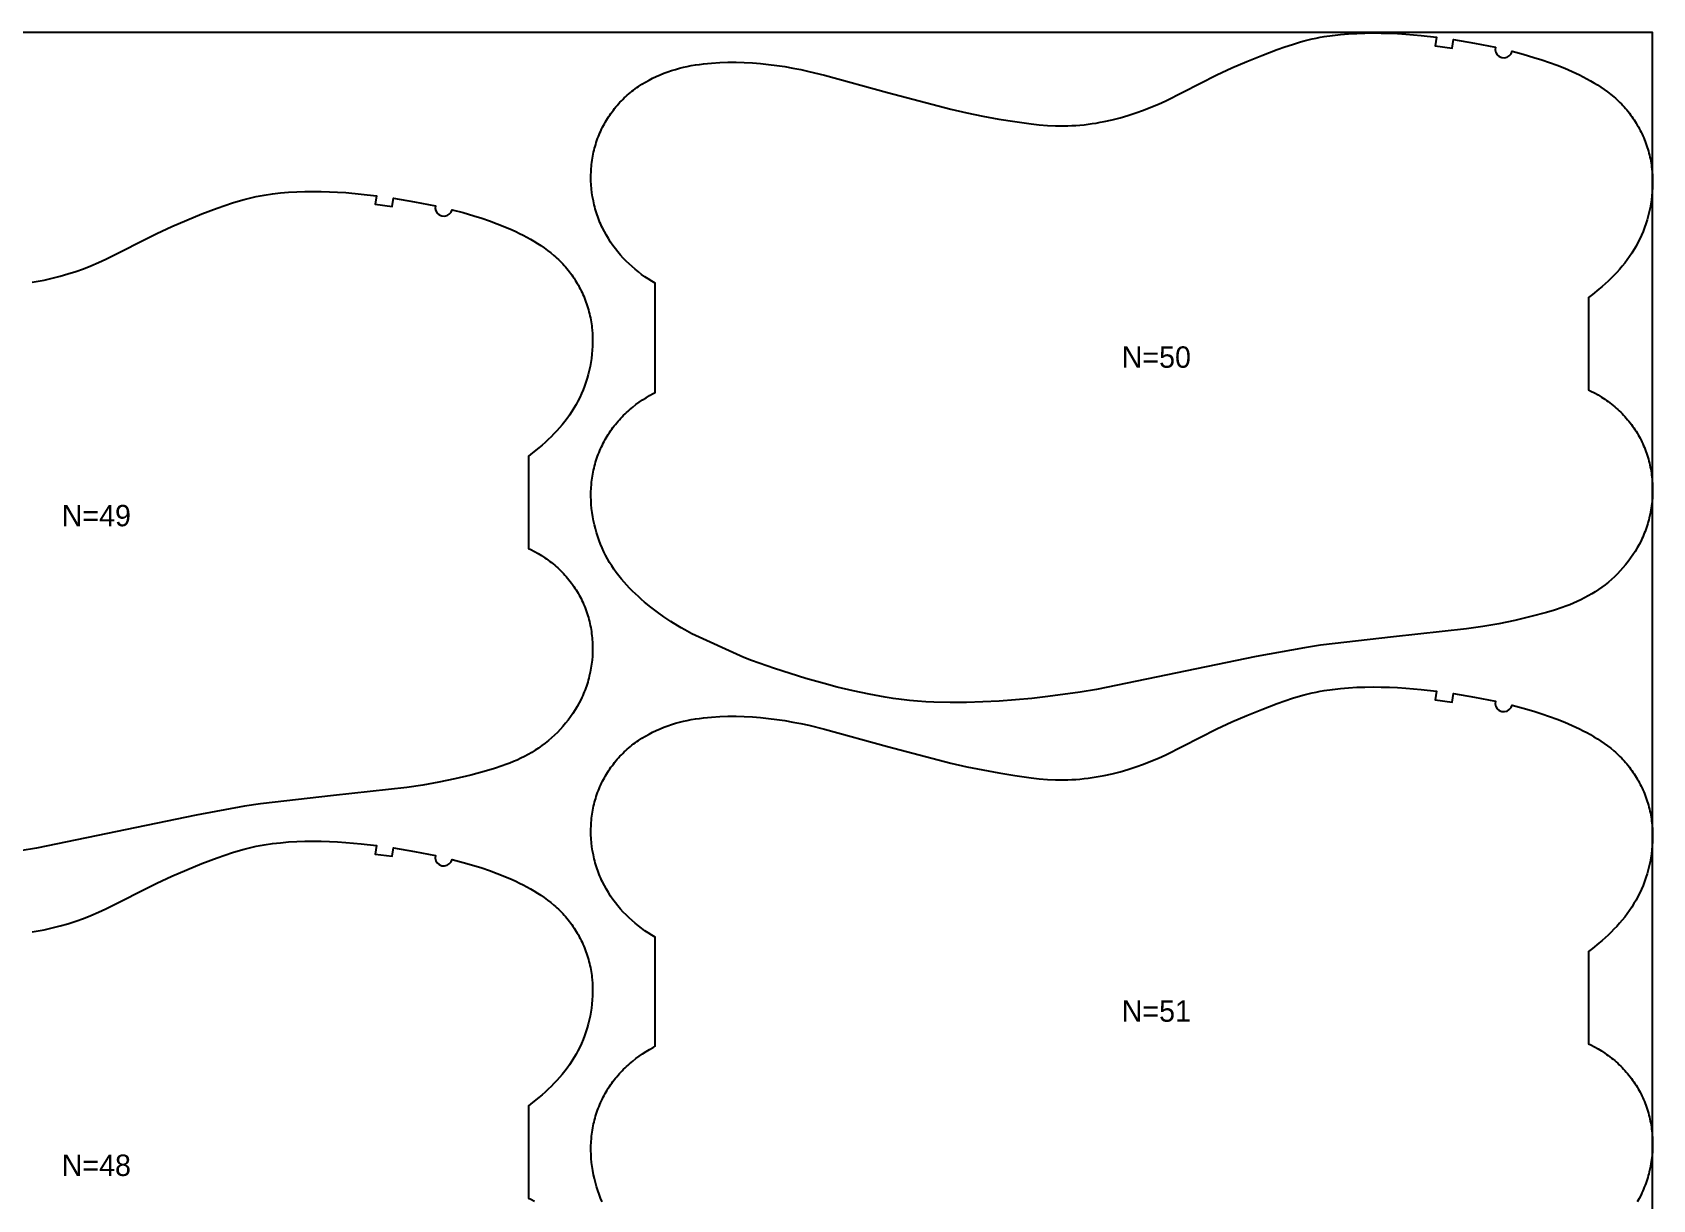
# Model space of a CAD drawing. Header units: inches. Extents: x 0 to 1972, y 0 to 1090.
# Drawn here: x 1593.2 to 1972, y 816.9 to 1089.6 of the extents above; entities that cross this region are included whole.
import ezdxf

# ---------------------------------------------------------------- set-up
doc = ezdxf.new("R2010")
doc.units = ezdxf.units.IN

msp = doc.modelspace()

# ---------------------------------------------------------------- linework, layer by layer
at = {"layer": '1'}
for points in [[(0.5, 0), (1971.9894, 0), (1971.9894, 1089.551), (0.5, 1089.551), (0.5, 0)], [(1935.2463, 1086.0876), (1935.203, 1085.4666), (1935.3529, 1084.8623), (1935.6812, 1084.3334), (1936.1563, 1083.9311), (1936.7321, 1083.6943), (1937.3528, 1083.6461), (1937.9583, 1083.7911), (1938.4898, 1084.1152), (1938.8959, 1084.5871), (1939.1372, 1085.161), (1941.707, 1084.4745), (1944.261, 1083.7297), (1946.0823, 1083.1577), (1947.8914, 1082.5486), (1949.6848, 1081.8965), (1951.459, 1081.1951), (1953.2105, 1080.4387), (1954.0764, 1080.0383), (1954.9349, 1079.6225), (1955.7856, 1079.1906), (1956.6279, 1078.7422), (1957.4612, 1078.2766), (1958.2849, 1077.7933), (1959.0984, 1077.2918), (1959.8998, 1076.7709), (1960.6872, 1076.2298), (1961.4588, 1075.6675), (1962.2125, 1075.0828), (1962.9466, 1074.4747), (1963.3056, 1074.1616), (1963.6589, 1073.8423), (1964.0064, 1073.5167), (1964.3477, 1073.1845), (1964.6827, 1072.8458), (1965.0112, 1072.5007), (1965.3332, 1072.1493), (1965.6485, 1071.7918), (1965.9571, 1071.4282), (1966.2589, 1071.0589), (1966.5539, 1070.6839), (1966.8419, 1070.3034), (1967.1228, 1069.9176), (1967.3966, 1069.5266), (1967.6632, 1069.1305), (1967.9225, 1068.7296), (1968.1745, 1068.324), (1968.4189, 1067.9138), (1968.6559, 1067.4992), (1968.8852, 1067.0803), (1969.1067, 1066.6574), (1969.3206, 1066.2305), (1969.5265, 1065.7999), (1969.7246, 1065.3656), (1969.9148, 1064.9278), (1970.0969, 1064.4866), (1970.2709, 1064.0423), (1970.4368, 1063.5949), (1970.5945, 1063.1446), (1970.744, 1062.6915), (1970.8851, 1062.2359), (1971.0178, 1061.7777), (1971.1421, 1061.3173), (1971.2579, 1060.8547), (1971.3651, 1060.3901), (1971.4637, 1059.9236), (1971.5537, 1059.4554), (1971.635, 1058.9856), (1971.7077, 1058.5144), (1971.772, 1058.0419), (1971.8279, 1057.5683), (1971.8754, 1057.0937), (1971.9458, 1056.1422), (1971.9836, 1055.1886), (1971.9894, 1054.2341), (1971.9638, 1053.2798), (1971.9074, 1052.327), (1971.8206, 1051.3768), (1971.704, 1050.4299), (1971.5579, 1049.4872), (1971.3829, 1048.5494), (1971.1792, 1047.6171), (1970.9475, 1046.6913), (1970.688, 1045.7725), (1970.4012, 1044.8616), (1970.0875, 1043.9594), (1969.747, 1043.067), (1969.3795, 1042.1854), (1968.9851, 1041.3159), (1968.5637, 1040.4597), (1968.1153, 1039.6178), (1967.6398, 1038.7915), (1967.1372, 1037.982), (1966.6078, 1037.19), (1966.0529, 1036.4156), (1965.4743, 1035.6582), (1964.8734, 1034.9176), (1964.2521, 1034.1932), (1963.6119, 1033.4849), (1962.9545, 1032.7921), (1962.2816, 1032.1145), (1961.5947, 1031.4517), (1960.8947, 1030.8031), (1960.1822, 1030.1684), (1959.4581, 1029.5469), (1957.9778, 1028.3418), (1956.9894, 1027.5879), (1956.9894, 1006.0435), (1957.5608, 1005.7697), (1958.4074, 1005.3298), (1959.2394, 1004.8621), (1960.0554, 1004.3666), (1960.854, 1003.8436), (1961.2463, 1003.5719), (1961.6339, 1003.2934), (1962.0164, 1003.0081), (1962.3937, 1002.716), (1962.7656, 1002.4173), (1963.132, 1002.1119), (1963.4928, 1001.7998), (1963.8476, 1001.4811), (1964.1964, 1001.1559), (1964.539, 1000.824), (1964.8752, 1000.4856), (1965.2049, 1000.1408), (1965.528, 999.7898), (1965.8444, 999.4326), (1966.1539, 999.0695), (1966.4564, 998.7005), (1966.7518, 998.3257), (1967.04, 997.9454), (1967.3209, 997.5597), (1967.5943, 997.1687), (1967.8601, 996.7725), (1968.1183, 996.3712), (1968.3686, 995.9651), (1968.611, 995.5542), (1968.8454, 995.1388), (1969.0716, 994.7188), (1969.2895, 994.2945), (1969.4991, 993.8661), (1969.7004, 993.4337), (1969.8933, 992.9974), (1970.0778, 992.5575), (1970.254, 992.1142), (1970.4217, 991.6676), (1970.581, 991.2178), (1970.7318, 990.7652), (1970.8742, 990.3097), (1971.008, 989.8517), (1971.1333, 989.3912), (1971.2501, 988.9286), (1971.3583, 988.4638), (1971.458, 987.9972), (1971.549, 987.5288), (1971.6314, 987.0589), (1971.7051, 986.5877), (1971.7704, 986.1151), (1971.827, 985.6415), (1971.8752, 985.1669), (1971.9149, 984.6915), (1971.9461, 984.2155), (1971.9689, 983.7389), (1971.9834, 983.262), (1971.9894, 982.7849), (1971.9766, 981.8305), (1971.9307, 980.877), (1971.8519, 979.9256), (1971.7406, 978.9774), (1971.5966, 978.0336), (1971.4202, 977.0956), (1971.2113, 976.1643), (1971.0947, 975.7017), (1970.9699, 975.2412), (1970.8371, 974.7831), (1970.6962, 974.3274), (1970.5472, 973.8744), (1970.3902, 973.4242), (1970.225, 972.9769), (1970.0518, 972.5327), (1969.8706, 972.0917), (1969.6814, 971.6541), (1969.4844, 971.2198), (1969.2797, 970.7892), (1968.8477, 969.9387), (1968.3864, 969.1035), (1967.8969, 968.2842), (1967.3801, 967.4816), (1966.8369, 966.6965), (1966.2685, 965.9295), (1965.6758, 965.1815), (1965.0594, 964.4529), (1964.4203, 963.7444), (1963.759, 963.0565), (1963.0764, 962.3899), (1962.3731, 961.745), (1961.6499, 961.1224), (1960.9076, 960.5227), (1960.1468, 959.9465), (1959.3686, 959.3939), (1958.5739, 958.8652), (1957.7636, 958.3607), (1956.9386, 957.8806), (1956.1001, 957.4251), (1955.2488, 956.9944), (1954.3858, 956.5888), (1953.5121, 956.2081), (1952.6287, 955.8504), (1951.7368, 955.5134), (1950.8376, 955.1949), (1949.0218, 954.6039), (1947.1906, 954.0592), (1943.5059, 953.0592), (1939.7956, 952.1678), (1936.0597, 951.3846), (1932.301, 950.7196), (1928.5237, 950.1758), (1911.4483, 948.3176), (1894.382, 946.378), (1890.6112, 945.7901), (1879.3452, 943.7417), (1841.9626, 936.0261), (1838.1968, 935.4044), (1830.6344, 934.3592), (1826.8416, 933.9316), (1823.0404, 933.5857), (1819.2327, 933.3196), (1815.4207, 933.1287), (1811.6054, 933.0141), (1807.788, 932.984), (1803.9723, 933.0689), (1802.0664, 933.165), (1800.1629, 933.2997), (1798.2626, 933.4736), (1796.3664, 933.6874), (1794.4751, 933.9414), (1792.589, 934.2329), (1788.8332, 934.9153), (1785.1, 935.7102), (1781.3883, 936.6002), (1778.3075, 937.4055), (1774.0272, 938.6204), (1766.7492, 940.9237), (1763.1393, 942.1678), (1761.3488, 942.8277), (1759.5726, 943.5232), (1757.8131, 944.2588), (1749.13, 948.2238), (1747.419, 949.0681), (1745.7338, 949.96), (1744.9036, 950.4285), (1744.0821, 950.9124), (1742.4647, 951.9238), (1740.8808, 952.9887), (1739.3297, 954.1021), (1737.8116, 955.2601), (1736.3313, 956.4652), (1735.6072, 957.0867), (1734.8948, 957.7214), (1734.1947, 958.37), (1733.5078, 959.0328), (1732.8349, 959.7104), (1732.1775, 960.4032), (1731.5373, 961.1115), (1730.916, 961.8359), (1730.3152, 962.5765), (1729.7365, 963.3339), (1729.1816, 964.1083), (1728.6522, 964.9003), (1728.1496, 965.7098), (1727.6742, 966.5361), (1727.2257, 967.378), (1726.8043, 968.2342), (1726.4099, 969.1037), (1726.0425, 969.9853), (1725.7019, 970.8777), (1725.3882, 971.7799), (1725.1015, 972.6908), (1724.842, 973.6096), (1724.6102, 974.5354), (1724.4065, 975.4677), (1724.2315, 976.4055), (1724.0854, 977.3482), (1723.9688, 978.2951), (1723.882, 979.2453), (1723.8256, 980.1981), (1723.8, 981.1524), (1723.8058, 982.1069), (1723.8436, 983.0605), (1723.914, 984.012), (1723.9615, 984.4866), (1724.0174, 984.9602), (1724.0817, 985.4327), (1724.1544, 985.9039), (1724.2358, 986.3737), (1724.3257, 986.8419), (1724.4243, 987.3084), (1724.5315, 987.773), (1724.6473, 988.2356), (1724.7716, 988.696), (1724.9043, 989.1542), (1725.0455, 989.6098), (1725.1949, 990.0629), (1725.3526, 990.5132), (1725.5185, 990.9606), (1725.6925, 991.4049), (1725.8747, 991.8461), (1726.0648, 992.2839), (1726.2629, 992.7182), (1726.4689, 993.1488), (1726.6827, 993.5757), (1726.9043, 993.9986), (1727.1336, 994.4175), (1727.3705, 994.8321), (1727.615, 995.2423), (1727.8669, 995.6479), (1728.1262, 996.0488), (1728.3928, 996.4449), (1728.6666, 996.8359), (1728.9475, 997.2217), (1729.2355, 997.6022), (1729.5305, 997.9772), (1729.8323, 998.3465), (1730.1409, 998.7101), (1730.4563, 999.0676), (1730.7782, 999.419), (1731.1067, 999.7641), (1731.4417, 1000.1028), (1731.783, 1000.435), (1732.1305, 1000.7606), (1732.4838, 1001.0799), (1732.8429, 1001.393), (1733.5769, 1002.0011), (1734.3306, 1002.5858), (1735.1022, 1003.1481), (1735.8897, 1003.6892), (1736.6911, 1004.2101), (1737.5045, 1004.7116), (1738.3282, 1005.1949), (1738.8, 1005.4585), (1738.8, 1030.9918), (1738.0259, 1031.4424), (1737.2156, 1031.9469), (1736.4208, 1032.4756), (1735.6426, 1033.0282), (1734.8818, 1033.6044), (1734.1395, 1034.2041), (1733.4163, 1034.8267), (1732.713, 1035.4716), (1732.0304, 1036.1382), (1731.3691, 1036.8261), (1730.73, 1037.5346), (1730.1137, 1038.2632), (1729.5209, 1039.0112), (1728.9525, 1039.7782), (1728.4094, 1040.5633), (1727.8925, 1041.3659), (1727.403, 1042.1852), (1726.9417, 1043.0204), (1726.5098, 1043.8709), (1726.3051, 1044.3015), (1726.108, 1044.7358), (1725.9189, 1045.1734), (1725.7376, 1045.6144), (1725.5644, 1046.0586), (1725.3992, 1046.5059), (1725.2422, 1046.9561), (1725.0932, 1047.4091), (1724.9523, 1047.8648), (1724.8195, 1048.3229), (1724.6948, 1048.7834), (1724.5781, 1049.246), (1724.3692, 1050.1773), (1724.1928, 1051.1153), (1724.0489, 1052.0591), (1723.9375, 1053.0073), (1723.8587, 1053.9587), (1723.8128, 1054.9122), (1723.8, 1055.8666), (1723.8061, 1056.3437), (1723.8205, 1056.8206), (1723.8433, 1057.2972), (1723.8745, 1057.7732), (1723.9142, 1058.2486), (1723.9624, 1058.7232), (1724.0191, 1059.1968), (1724.0843, 1059.6694), (1724.1581, 1060.1406), (1724.2405, 1060.6105), (1724.3315, 1061.0789), (1724.4311, 1061.5455), (1724.5393, 1062.0103), (1724.6561, 1062.4729), (1724.7814, 1062.9334), (1724.9152, 1063.3914), (1725.0576, 1063.8469), (1725.2084, 1064.2995), (1725.3677, 1064.7493), (1725.5354, 1065.1959), (1725.7116, 1065.6392), (1725.8961, 1066.0791), (1726.0891, 1066.5154), (1726.2903, 1066.9478), (1726.4999, 1067.3762), (1726.7178, 1067.8005), (1726.944, 1068.2205), (1727.1784, 1068.6359), (1727.4208, 1069.0468), (1727.6711, 1069.4529), (1727.9293, 1069.8541), (1728.1951, 1070.2504), (1728.4685, 1070.6414), (1728.7494, 1071.0271), (1729.0376, 1071.4074), (1729.333, 1071.7822), (1729.6355, 1072.1512), (1729.945, 1072.5143), (1730.2614, 1072.8715), (1730.5845, 1073.2225), (1730.9142, 1073.5673), (1731.2504, 1073.9057), (1731.593, 1074.2376), (1731.9418, 1074.5628), (1732.2967, 1074.8815), (1732.6574, 1075.1936), (1733.0238, 1075.499), (1733.3957, 1075.7977), (1733.7731, 1076.0898), (1734.1556, 1076.3751), (1734.5431, 1076.6536), (1734.9354, 1076.9253), (1735.7341, 1077.4483), (1736.55, 1077.9438), (1737.382, 1078.4115), (1738.2287, 1078.8514), (1739.0889, 1079.2637), (1739.9617, 1079.6486), (1740.846, 1080.0066), (1741.7407, 1080.3378), (1742.6448, 1080.6427), (1743.5572, 1080.9216), (1744.4769, 1081.1748), (1745.403, 1081.4027), (1746.3346, 1081.6065), (1747.2711, 1081.7874), (1748.2118, 1081.9469), (1749.1562, 1082.086), (1750.1035, 1082.2062), (1752.0042, 1082.3948), (1753.9092, 1082.5214), (1755.8165, 1082.5886), (1757.7246, 1082.5974), (1759.6318, 1082.5491), (1761.5368, 1082.4452), (1763.4388, 1082.2895), (1765.3367, 1082.0863), (1767.2299, 1081.84), (1769.1175, 1081.5542), (1770.9985, 1081.2289), (1772.8717, 1080.8633), (1774.7361, 1080.4569), (1778.439, 1079.5339), (1793.1666, 1075.5071), (1807.9332, 1071.6253), (1811.6564, 1070.784), (1815.3957, 1070.0174), (1819.1488, 1069.3222), (1822.9144, 1068.7009), (1826.6967, 1068.1881), (1828.5955, 1067.9865), (1830.4984, 1067.8334), (1832.4041, 1067.7395), (1833.3576, 1067.718), (1834.3112, 1067.7154), (1835.2647, 1067.7326), (1836.2179, 1067.7695), (1837.1703, 1067.8258), (1838.1215, 1067.9012), (1839.0712, 1067.9952), (1840.019, 1068.1074), (1840.9645, 1068.2376), (1841.9074, 1068.3853), (1842.8472, 1068.5502), (1843.7839, 1068.7317), (1845.6472, 1069.1429), (1847.4963, 1069.6151), (1849.3303, 1070.1443), (1851.1481, 1070.7276), (1852.9476, 1071.3644), (1854.7267, 1072.0549), (1856.4832, 1072.7995), (1858.2164, 1073.5961), (1870.131, 1079.6396), (1873.5963, 1081.2391), (1877.1038, 1082.7455), (1880.6419, 1084.1764), (1884.2131, 1085.5246), (1886.0133, 1086.1616), (1887.8255, 1086.7622), (1889.6521, 1087.3136), (1890.5715, 1087.5671), (1891.4953, 1087.8035), (1892.4237, 1088.0218), (1893.3563, 1088.222), (1894.2929, 1088.4047), (1895.2328, 1088.5702), (1897.1211, 1088.8517), (1899.0176, 1089.0704), (1900.9193, 1089.2303), (1902.8245, 1089.3374), (1904.7321, 1089.3979), (1906.6408, 1089.418), (1908.5494, 1089.403), (1910.4573, 1089.3531), (1912.3637, 1089.2677), (1914.268, 1089.146), (1917.8606, 1088.8217), (1921.4446, 1088.4042), (1921.1947, 1086.4199), (1925.1218, 1085.8905), (1925.4088, 1087.8698), (1930.336, 1087.0252), (1935.2463, 1086.0876)]]:
    msp.add_lwpolyline(points, close=True, dxfattribs=at)
for points in [[(1593.1645, 1031.2036), (1594.1074, 1031.3513), (1595.0472, 1031.5162), (1595.9839, 1031.6977), (1597.8472, 1032.1089), (1599.6963, 1032.5811), (1601.5303, 1033.1103), (1603.3481, 1033.6936), (1605.1476, 1034.3304), (1606.9267, 1035.0209), (1608.6832, 1035.7655), (1610.4164, 1036.5621), (1622.331, 1042.6056), (1625.7963, 1044.2051), (1629.3038, 1045.7115), (1632.8419, 1047.1424), (1636.4131, 1048.4906), (1638.2133, 1049.1276), (1640.0255, 1049.7282), (1641.8521, 1050.2796), (1642.7715, 1050.5331), (1643.6953, 1050.7695), (1644.6237, 1050.9878), (1645.5563, 1051.188), (1646.4929, 1051.3707), (1647.4328, 1051.5362), (1649.3211, 1051.8177), (1651.2176, 1052.0364), (1653.1193, 1052.1963), (1655.0245, 1052.3034), (1656.9321, 1052.3639), (1658.8408, 1052.384), (1660.7494, 1052.369), (1662.6573, 1052.3191), (1664.5637, 1052.2337), (1666.468, 1052.112), (1670.0606, 1051.7877), (1673.6446, 1051.3702), (1673.3947, 1049.3859), (1677.3218, 1048.8565), (1677.6088, 1050.8358), (1682.536, 1049.9912), (1687.4463, 1049.0536), (1687.4463, 1049.0536), (1687.403, 1048.4326), (1687.5529, 1047.8283), (1687.8812, 1047.2994), (1688.3563, 1046.8971), (1688.9321, 1046.6603), (1689.5528, 1046.6121), (1690.1583, 1046.7571), (1690.6898, 1047.0812), (1691.0959, 1047.5531), (1691.3372, 1048.127), (1693.907, 1047.4405), (1696.461, 1046.6957), (1698.2823, 1046.1237), (1700.0914, 1045.5146), (1701.8848, 1044.8625), (1703.659, 1044.1611), (1705.4105, 1043.4047), (1706.2764, 1043.0043), (1707.1349, 1042.5885), (1707.9856, 1042.1566), (1708.8279, 1041.7082), (1709.6612, 1041.2426), (1710.4849, 1040.7593), (1711.2984, 1040.2578), (1712.0998, 1039.7369), (1712.8872, 1039.1958), (1713.6588, 1038.6335), (1714.4125, 1038.0488), (1715.1466, 1037.4407), (1715.5056, 1037.1276), (1715.8589, 1036.8083), (1716.2064, 1036.4827), (1716.5477, 1036.1505), (1716.8827, 1035.8118), (1717.2112, 1035.4667), (1717.5332, 1035.1153), (1717.8485, 1034.7578), (1718.1571, 1034.3942), (1718.4589, 1034.0249), (1718.7539, 1033.6499), (1719.0419, 1033.2694), (1719.3228, 1032.8836), (1719.5966, 1032.4926), (1719.8632, 1032.0965), (1720.1225, 1031.6956), (1720.3745, 1031.29), (1720.6189, 1030.8798), (1720.8559, 1030.4652), (1721.0852, 1030.0463), (1721.3067, 1029.6234), (1721.5206, 1029.1965), (1721.7265, 1028.7659), (1721.9246, 1028.3316), (1722.1148, 1027.8938), (1722.2969, 1027.4526), (1722.4709, 1027.0083), (1722.6368, 1026.5609), (1722.7945, 1026.1106), (1722.944, 1025.6575), (1723.0851, 1025.2019), (1723.2178, 1024.7437), (1723.3421, 1024.2833), (1723.4579, 1023.8207), (1723.5651, 1023.3561), (1723.6637, 1022.8896), (1723.7537, 1022.4214), (1723.835, 1021.9516), (1723.9077, 1021.4804), (1723.972, 1021.0079), (1724.0279, 1020.5343), (1724.0754, 1020.0597), (1724.1458, 1019.1082), (1724.1836, 1018.1546), (1724.1894, 1017.2001), (1724.1638, 1016.2458), (1724.1074, 1015.293), (1724.0206, 1014.3428), (1723.904, 1013.3959), (1723.7579, 1012.4532), (1723.5829, 1011.5154), (1723.3792, 1010.5831), (1723.1475, 1009.6573), (1722.888, 1008.7385), (1722.6012, 1007.8276), (1722.2875, 1006.9254), (1721.947, 1006.033), (1721.5795, 1005.1514), (1721.1851, 1004.2819), (1720.7637, 1003.4257), (1720.3153, 1002.5838), (1719.8398, 1001.7575), (1719.3372, 1000.948), (1718.8078, 1000.156), (1718.2529, 999.3816), (1717.6743, 998.6242), (1717.0734, 997.8836), (1716.4521, 997.1592), (1715.8119, 996.4509), (1715.1545, 995.7581), (1714.4816, 995.0805), (1713.7947, 994.4177), (1713.0947, 993.7691), (1712.3822, 993.1344), (1711.6581, 992.5129), (1710.1778, 991.3078), (1709.1894, 990.5539), (1709.1894, 969.0095), (1709.7608, 968.7357), (1710.6074, 968.2958), (1711.4394, 967.8281), (1712.2554, 967.3326), (1713.054, 966.8096), (1713.4463, 966.5379), (1713.8339, 966.2594), (1714.2164, 965.9741), (1714.5937, 965.682), (1714.9656, 965.3833), (1715.332, 965.0779), (1715.6928, 964.7658), (1716.0476, 964.4471), (1716.3964, 964.1219), (1716.739, 963.79), (1717.0752, 963.4516), (1717.4049, 963.1068), (1717.728, 962.7558), (1718.0444, 962.3986), (1718.3539, 962.0355), (1718.6564, 961.6665), (1718.9518, 961.2917), (1719.24, 960.9114), (1719.5209, 960.5257), (1719.7943, 960.1347), (1720.0601, 959.7385), (1720.3183, 959.3372), (1720.5686, 958.9311), (1720.811, 958.5202), (1721.0454, 958.1048), (1721.2716, 957.6848), (1721.4895, 957.2605), (1721.6991, 956.8321), (1721.9004, 956.3997), (1722.0933, 955.9634), (1722.2778, 955.5235), (1722.454, 955.0802), (1722.6217, 954.6336), (1722.781, 954.1838), (1722.9318, 953.7312), (1723.0742, 953.2757), (1723.208, 952.8177), (1723.3333, 952.3572), (1723.4501, 951.8946), (1723.5583, 951.4298), (1723.658, 950.9632), (1723.749, 950.4948), (1723.8314, 950.0249), (1723.9051, 949.5537), (1723.9704, 949.0811), (1724.027, 948.6075), (1724.0752, 948.1329), (1724.1149, 947.6575), (1724.1461, 947.1815), (1724.1689, 946.7049), (1724.1834, 946.228), (1724.1894, 945.7509), (1724.1766, 944.7965), (1724.1307, 943.843), (1724.0519, 942.8916), (1723.9406, 941.9434), (1723.7966, 940.9996), (1723.6202, 940.0616), (1723.4113, 939.1303), (1723.2947, 938.6677), (1723.1699, 938.2072), (1723.0371, 937.7491), (1722.8962, 937.2934), (1722.7472, 936.8404), (1722.5902, 936.3902), (1722.425, 935.9429), (1722.2518, 935.4987), (1722.0706, 935.0577), (1721.8814, 934.6201), (1721.6844, 934.1858), (1721.4797, 933.7552), (1721.0477, 932.9047), (1720.5864, 932.0695), (1720.0969, 931.2502), (1719.5801, 930.4476), (1719.0369, 929.6625), (1718.4685, 928.8955), (1717.8758, 928.1475), (1717.2594, 927.4189), (1716.6203, 926.7104), (1715.959, 926.0225), (1715.2764, 925.3559), (1714.5731, 924.711), (1713.8499, 924.0884), (1713.1076, 923.4887), (1712.3468, 922.9125), (1711.5686, 922.3599), (1710.7739, 921.8312), (1709.9636, 921.3267), (1709.1386, 920.8466), (1708.3001, 920.3911), (1707.4488, 919.9604), (1706.5858, 919.5548), (1705.7121, 919.1741), (1704.8287, 918.8164), (1703.9368, 918.4794), (1703.0376, 918.1609), (1701.2218, 917.5699), (1699.3906, 917.0252), (1695.7059, 916.0252), (1691.9956, 915.1338), (1688.2597, 914.3506), (1684.501, 913.6856), (1680.7237, 913.1418), (1663.6483, 911.2836), (1646.582, 909.344), (1642.8112, 908.7561), (1631.5452, 906.7077), (1594.1626, 898.9921), (1590.3968, 898.3704)], [(1726.4099, 816.3117), (1726.0425, 817.1933), (1725.7019, 818.0857), (1725.3882, 818.9879), (1725.1015, 819.8988), (1724.842, 820.8176), (1724.6102, 821.7434), (1724.4065, 822.6757), (1724.2315, 823.6135), (1724.0854, 824.5562), (1723.9688, 825.5031), (1723.882, 826.4533), (1723.8256, 827.4061), (1723.8, 828.3604), (1723.8058, 829.3149), (1723.8436, 830.2685), (1723.914, 831.22), (1723.9615, 831.6946), (1724.0174, 832.1682), (1724.0817, 832.6407), (1724.1544, 833.1119), (1724.2358, 833.5817), (1724.3257, 834.0499), (1724.4243, 834.5164), (1724.5315, 834.981), (1724.6473, 835.4436), (1724.7716, 835.904), (1724.9043, 836.3622), (1725.0455, 836.8178), (1725.1949, 837.2709), (1725.3526, 837.7212), (1725.5185, 838.1686), (1725.6925, 838.6129), (1725.8747, 839.0541), (1726.0648, 839.4919), (1726.2629, 839.9262), (1726.4689, 840.3568), (1726.6827, 840.7837), (1726.9043, 841.2066), (1727.1336, 841.6255), (1727.3705, 842.0401), (1727.615, 842.4503), (1727.8669, 842.8559), (1728.1262, 843.2568), (1728.3928, 843.6529), (1728.6666, 844.0439), (1728.9475, 844.4297), (1729.2355, 844.8102), (1729.5305, 845.1852), (1729.8323, 845.5545), (1730.1409, 845.9181), (1730.4563, 846.2756), (1730.7782, 846.627), (1731.1067, 846.9721), (1731.4417, 847.3108), (1731.783, 847.643), (1732.1305, 847.9686), (1732.4838, 848.2879), (1732.8429, 848.601), (1733.5769, 849.2091), (1734.3306, 849.7938), (1735.1022, 850.3561), (1735.8897, 850.8972), (1736.6911, 851.4181), (1737.5045, 851.9196), (1738.3282, 852.4029), (1738.8, 852.6665), (1738.8, 878.1998), (1738.0259, 878.6504), (1737.2156, 879.1549), (1736.4208, 879.6836), (1735.6426, 880.2362), (1734.8818, 880.8124), (1734.1395, 881.4121), (1733.4163, 882.0347), (1732.713, 882.6796), (1732.0304, 883.3462), (1731.3691, 884.0341), (1730.73, 884.7426), (1730.1137, 885.4712), (1729.5209, 886.2192), (1728.9525, 886.9862), (1728.4094, 887.7713), (1727.8925, 888.5739), (1727.403, 889.3932), (1726.9417, 890.2284), (1726.5098, 891.0789), (1726.3051, 891.5095), (1726.108, 891.9438), (1725.9189, 892.3814), (1725.7376, 892.8224), (1725.5644, 893.2666), (1725.3992, 893.7139), (1725.2422, 894.1641), (1725.0932, 894.6171), (1724.9523, 895.0728), (1724.8195, 895.5309), (1724.6948, 895.9914), (1724.5781, 896.454), (1724.3692, 897.3853), (1724.1928, 898.3233), (1724.0489, 899.2671), (1723.9375, 900.2153), (1723.8587, 901.1667), (1723.8128, 902.1202), (1723.8, 903.0746), (1723.8061, 903.5517), (1723.8205, 904.0286), (1723.8433, 904.5052), (1723.8745, 904.9812), (1723.9142, 905.4566), (1723.9624, 905.9312), (1724.0191, 906.4048), (1724.0843, 906.8774), (1724.1581, 907.3486), (1724.2405, 907.8185), (1724.3315, 908.2869), (1724.4311, 908.7535), (1724.5393, 909.2183), (1724.6561, 909.6809), (1724.7814, 910.1414), (1724.9152, 910.5994), (1725.0576, 911.0549), (1725.2084, 911.5075), (1725.3677, 911.9573), (1725.5354, 912.4039), (1725.7116, 912.8472), (1725.8961, 913.2871), (1726.0891, 913.7234), (1726.2903, 914.1558), (1726.4999, 914.5842), (1726.7178, 915.0085), (1726.944, 915.4285), (1727.1784, 915.8439), (1727.4208, 916.2548), (1727.6711, 916.6609), (1727.9293, 917.0621), (1728.1951, 917.4584), (1728.4685, 917.8494), (1728.7494, 918.2351), (1729.0376, 918.6154), (1729.333, 918.9902), (1729.6355, 919.3592), (1729.945, 919.7223), (1730.2614, 920.0795), (1730.5845, 920.4305), (1730.9142, 920.7753), (1731.2504, 921.1137), (1731.593, 921.4456), (1731.9418, 921.7708), (1732.2967, 922.0895), (1732.6574, 922.4016), (1733.0238, 922.707), (1733.3957, 923.0057), (1733.7731, 923.2978), (1734.1556, 923.5831), (1734.5431, 923.8616), (1734.9354, 924.1333), (1735.7341, 924.6563), (1736.55, 925.1518), (1737.382, 925.6195), (1738.2287, 926.0594), (1739.0889, 926.4717), (1739.9617, 926.8566), (1740.846, 927.2146), (1741.7407, 927.5458), (1742.6448, 927.8507), (1743.5572, 928.1296), (1744.4769, 928.3828), (1745.403, 928.6107), (1746.3346, 928.8145), (1747.2711, 928.9954), (1748.2118, 929.1549), (1749.1562, 929.294), (1750.1035, 929.4142), (1752.0042, 929.6028), (1753.9092, 929.7294), (1755.8165, 929.7966), (1757.7246, 929.8054), (1759.6318, 929.7571), (1761.5368, 929.6532), (1763.4388, 929.4975), (1765.3367, 929.2943), (1767.2299, 929.048), (1769.1175, 928.7622), (1770.9985, 928.4369), (1772.8717, 928.0713), (1774.7361, 927.6649), (1778.439, 926.7419), (1793.1666, 922.7151), (1807.9332, 918.8333), (1811.6564, 917.992), (1815.3957, 917.2254), (1819.1488, 916.5302), (1822.9144, 915.9089), (1826.6967, 915.3961), (1828.5955, 915.1945), (1830.4984, 915.0414), (1832.4041, 914.9475), (1833.3576, 914.926), (1834.3112, 914.9234), (1835.2647, 914.9406), (1836.2179, 914.9775), (1837.1703, 915.0338), (1838.1215, 915.1092), (1839.0712, 915.2032), (1840.019, 915.3154), (1840.9645, 915.4456), (1841.9074, 915.5933), (1842.8472, 915.7582), (1843.7839, 915.9397), (1845.6472, 916.3509), (1847.4963, 916.8231), (1849.3303, 917.3523), (1851.1481, 917.9356), (1852.9476, 918.5724), (1854.7267, 919.2629), (1856.4832, 920.0075), (1858.2164, 920.8041), (1870.131, 926.8476), (1873.5963, 928.4471), (1877.1038, 929.9535), (1880.6419, 931.3844), (1884.2131, 932.7326), (1886.0133, 933.3696), (1887.8255, 933.9702), (1889.6521, 934.5216), (1890.5715, 934.7751), (1891.4953, 935.0115), (1892.4237, 935.2298), (1893.3563, 935.43), (1894.2929, 935.6127), (1895.2328, 935.7782), (1897.1211, 936.0597), (1899.0176, 936.2784), (1900.9193, 936.4383), (1902.8245, 936.5454), (1904.7321, 936.6059), (1906.6408, 936.626), (1908.5494, 936.611), (1910.4573, 936.5611), (1912.3637, 936.4757), (1914.268, 936.354), (1917.8606, 936.0297), (1921.4446, 935.6122), (1921.1947, 933.6279), (1925.1218, 933.0985), (1925.4088, 935.0778), (1930.336, 934.2332), (1935.2463, 933.2956), (1935.2463, 933.2956), (1935.203, 932.6746), (1935.3529, 932.0703), (1935.6812, 931.5414), (1936.1563, 931.1391), (1936.7321, 930.9023), (1937.3528, 930.8541), (1937.9583, 930.9991), (1938.4898, 931.3232), (1938.8959, 931.7951), (1939.1372, 932.369), (1941.707, 931.6825), (1944.261, 930.9377), (1946.0823, 930.3657), (1947.8914, 929.7566), (1949.6848, 929.1045), (1951.459, 928.4031), (1953.2105, 927.6467), (1954.0764, 927.2463), (1954.9349, 926.8305), (1955.7856, 926.3986), (1956.6279, 925.9502), (1957.4612, 925.4846), (1958.2849, 925.0013), (1959.0984, 924.4998), (1959.8998, 923.9789), (1960.6872, 923.4378), (1961.4588, 922.8755), (1962.2125, 922.2908), (1962.9466, 921.6827), (1963.3056, 921.3696), (1963.6589, 921.0503), (1964.0064, 920.7247), (1964.3477, 920.3925), (1964.6827, 920.0538), (1965.0112, 919.7087), (1965.3332, 919.3573), (1965.6485, 918.9998), (1965.9571, 918.6362), (1966.2589, 918.2669), (1966.5539, 917.8919), (1966.8419, 917.5114), (1967.1228, 917.1256), (1967.3966, 916.7346), (1967.6632, 916.3385), (1967.9225, 915.9376), (1968.1745, 915.532), (1968.4189, 915.1218), (1968.6559, 914.7072), (1968.8852, 914.2883), (1969.1067, 913.8654), (1969.3206, 913.4385), (1969.5265, 913.0079), (1969.7246, 912.5736), (1969.9148, 912.1358), (1970.0969, 911.6946), (1970.2709, 911.2503), (1970.4368, 910.8029), (1970.5945, 910.3526), (1970.744, 909.8995), (1970.8851, 909.4439), (1971.0178, 908.9857), (1971.1421, 908.5253), (1971.2579, 908.0627), (1971.3651, 907.5981), (1971.4637, 907.1316), (1971.5537, 906.6634), (1971.635, 906.1936), (1971.7077, 905.7224), (1971.772, 905.2499), (1971.8279, 904.7763), (1971.8754, 904.3017), (1971.9458, 903.3502), (1971.9836, 902.3966), (1971.9894, 901.4421), (1971.9638, 900.4878), (1971.9074, 899.535), (1971.8206, 898.5848), (1971.704, 897.6379), (1971.5579, 896.6952), (1971.3829, 895.7574), (1971.1792, 894.8251), (1970.9475, 893.8993), (1970.688, 892.9805), (1970.4012, 892.0696), (1970.0875, 891.1674), (1969.747, 890.275), (1969.3795, 889.3934), (1968.9851, 888.5239), (1968.5637, 887.6677), (1968.1153, 886.8258), (1967.6398, 885.9995), (1967.1372, 885.19), (1966.6078, 884.398), (1966.0529, 883.6236), (1965.4743, 882.8662), (1964.8734, 882.1256), (1964.2521, 881.4012), (1963.6119, 880.6929), (1962.9545, 880.0001), (1962.2816, 879.3225), (1961.5947, 878.6597), (1960.8947, 878.0111), (1960.1822, 877.3764), (1959.4581, 876.7549), (1957.9778, 875.5498), (1956.9894, 874.7959), (1956.9894, 853.2515), (1957.5608, 852.9777), (1958.4074, 852.5378), (1959.2394, 852.0701), (1960.0554, 851.5746), (1960.854, 851.0516), (1961.2463, 850.7799), (1961.6339, 850.5014), (1962.0164, 850.2161), (1962.3937, 849.924), (1962.7656, 849.6253), (1963.132, 849.3199), (1963.4928, 849.0078), (1963.8476, 848.6891), (1964.1964, 848.3639), (1964.539, 848.032), (1964.8752, 847.6936), (1965.2049, 847.3488), (1965.528, 846.9978), (1965.8444, 846.6406), (1966.1539, 846.2775), (1966.4564, 845.9085), (1966.7518, 845.5337), (1967.04, 845.1534), (1967.3209, 844.7677), (1967.5943, 844.3767), (1967.8601, 843.9805), (1968.1183, 843.5792), (1968.3686, 843.1731), (1968.611, 842.7622), (1968.8454, 842.3468), (1969.0716, 841.9268), (1969.2895, 841.5025), (1969.4991, 841.0741), (1969.7004, 840.6417), (1969.8933, 840.2054), (1970.0778, 839.7655), (1970.254, 839.3222), (1970.4217, 838.8756), (1970.581, 838.4258), (1970.7318, 837.9732), (1970.8742, 837.5177), (1971.008, 837.0597), (1971.1333, 836.5992), (1971.2501, 836.1366), (1971.3583, 835.6718), (1971.458, 835.2052), (1971.549, 834.7368), (1971.6314, 834.2669), (1971.7051, 833.7957), (1971.7704, 833.3231), (1971.827, 832.8495), (1971.8752, 832.3749), (1971.9149, 831.8995), (1971.9461, 831.4235), (1971.9689, 830.9469), (1971.9834, 830.47), (1971.9894, 829.9929), (1971.9766, 829.0385), (1971.9307, 828.085), (1971.8519, 827.1336), (1971.7406, 826.1854), (1971.5966, 825.2416), (1971.4202, 824.3036), (1971.2113, 823.3723), (1971.0947, 822.9097), (1970.9699, 822.4492), (1970.8371, 821.9911), (1970.6962, 821.5354), (1970.5472, 821.0824), (1970.3902, 820.6322), (1970.225, 820.1849), (1970.0518, 819.7407), (1969.8706, 819.2997), (1969.6814, 818.8621), (1969.4844, 818.4278), (1969.2797, 817.9972), (1968.8477, 817.1467), (1968.3864, 816.3115)], [(1593.1645, 879.4116), (1594.1074, 879.5593), (1595.0472, 879.7242), (1595.9839, 879.9057), (1597.8472, 880.3169), (1599.6963, 880.7891), (1601.5303, 881.3183), (1603.3481, 881.9016), (1605.1476, 882.5384), (1606.9267, 883.2289), (1608.6832, 883.9735), (1610.4164, 884.7701), (1622.331, 890.8136), (1625.7963, 892.4131), (1629.3038, 893.9195), (1632.8419, 895.3504), (1636.4131, 896.6986), (1638.2133, 897.3356), (1640.0255, 897.9362), (1641.8521, 898.4876), (1642.7715, 898.7411), (1643.6953, 898.9775), (1644.6237, 899.1958), (1645.5563, 899.396), (1646.4929, 899.5787), (1647.4328, 899.7442), (1649.3211, 900.0257), (1651.2176, 900.2444), (1653.1193, 900.4043), (1655.0245, 900.5114), (1656.9321, 900.5719), (1658.8408, 900.592), (1660.7494, 900.577), (1662.6573, 900.5271), (1664.5637, 900.4417), (1666.468, 900.32), (1670.0606, 899.9957), (1673.6446, 899.5782), (1673.3947, 897.5939), (1677.3218, 897.0645), (1677.6088, 899.0438), (1682.536, 898.1992), (1687.4463, 897.2616), (1687.4463, 897.2616), (1687.403, 896.6406), (1687.5529, 896.0363), (1687.8812, 895.5074), (1688.3563, 895.1051), (1688.9321, 894.8683), (1689.5528, 894.8201), (1690.1583, 894.9651), (1690.6898, 895.2892), (1691.0959, 895.7611), (1691.3372, 896.335), (1693.907, 895.6485), (1696.461, 894.9037), (1698.2823, 894.3317), (1700.0914, 893.7226), (1701.8848, 893.0705), (1703.659, 892.3691), (1705.4105, 891.6127), (1706.2764, 891.2123), (1707.1349, 890.7965), (1707.9856, 890.3646), (1708.8279, 889.9162), (1709.6612, 889.4506), (1710.4849, 888.9673), (1711.2984, 888.4658), (1712.0998, 887.9449), (1712.8872, 887.4038), (1713.6588, 886.8415), (1714.4125, 886.2568), (1715.1466, 885.6487), (1715.5056, 885.3356), (1715.8589, 885.0163), (1716.2064, 884.6907), (1716.5477, 884.3585), (1716.8827, 884.0198), (1717.2112, 883.6747), (1717.5332, 883.3233), (1717.8485, 882.9658), (1718.1571, 882.6022), (1718.4589, 882.2329), (1718.7539, 881.8579), (1719.0419, 881.4774), (1719.3228, 881.0916), (1719.5966, 880.7006), (1719.8632, 880.3045), (1720.1225, 879.9036), (1720.3745, 879.498), (1720.6189, 879.0878), (1720.8559, 878.6732), (1721.0852, 878.2543), (1721.3067, 877.8314), (1721.5206, 877.4045), (1721.7265, 876.9739), (1721.9246, 876.5396), (1722.1148, 876.1018), (1722.2969, 875.6606), (1722.4709, 875.2163), (1722.6368, 874.7689), (1722.7945, 874.3186), (1722.944, 873.8655), (1723.0851, 873.4099), (1723.2178, 872.9517), (1723.3421, 872.4913), (1723.4579, 872.0287), (1723.5651, 871.5641), (1723.6637, 871.0976), (1723.7537, 870.6294), (1723.835, 870.1596), (1723.9077, 869.6884), (1723.972, 869.2159), (1724.0279, 868.7423), (1724.0754, 868.2677), (1724.1458, 867.3162), (1724.1836, 866.3626), (1724.1894, 865.4081), (1724.1638, 864.4538), (1724.1074, 863.501), (1724.0206, 862.5508), (1723.904, 861.6039), (1723.7579, 860.6612), (1723.5829, 859.7234), (1723.3792, 858.7911), (1723.1475, 857.8653), (1722.888, 856.9465), (1722.6012, 856.0356), (1722.2875, 855.1334), (1721.947, 854.241), (1721.5795, 853.3594), (1721.1851, 852.4899), (1720.7637, 851.6337), (1720.3153, 850.7918), (1719.8398, 849.9655), (1719.3372, 849.156), (1718.8078, 848.364), (1718.2529, 847.5896), (1717.6743, 846.8322), (1717.0734, 846.0916), (1716.4521, 845.3672), (1715.8119, 844.6589), (1715.1545, 843.9661), (1714.4816, 843.2885), (1713.7947, 842.6257), (1713.0947, 841.9771), (1712.3822, 841.3424), (1711.6581, 840.7209), (1710.1778, 839.5158), (1709.1894, 838.7619), (1709.1894, 817.2175), (1709.7608, 816.9437), (1710.6074, 816.5038)]]:
    msp.add_lwpolyline(points, dxfattribs=at)

# ---------------------------------------------------------------- texts
for s, p in [('N=50', (1847.8947, 1011.201)), ('N=49', (1600.0947, 974.167)), ('N=51', (1847.8947, 858.409)), ('N=48', (1600.0947, 822.375))]:
    msp.add_text(s, height=5, dxfattribs=at).set_placement(p)

doc.saveas('drawing.dxf')
